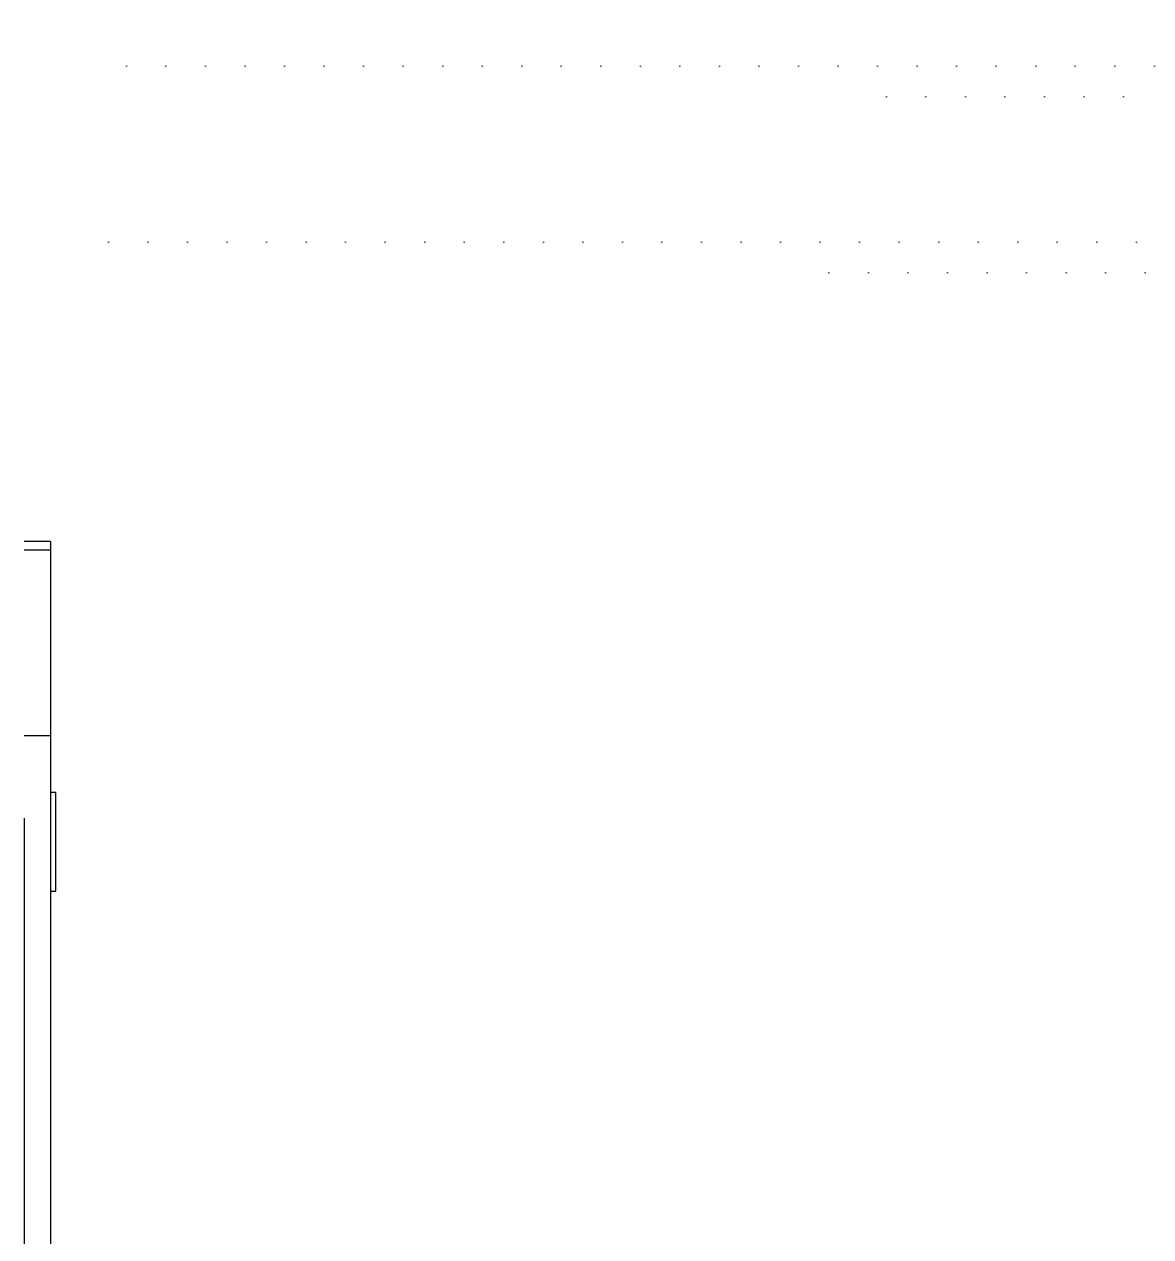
# Model space of a CAD drawing. Header units: millimetres. Extents: x 15 to 1192, y 5 to 836.
# Drawn here: x 410.8 to 538.8, y 208.6 to 346.4 of the extents above; entities that cross this region are included whole.
import ezdxf

# ---------------------------------------------------------------- set-up
doc = ezdxf.new("R2010")
doc.units = ezdxf.units.MM

msp = doc.modelspace()

# ---------------------------------------------------------------- hatches: boundary and pattern name
at = {"linetype": 'Continuous', "lineweight": 18}
h = msp.add_hatch(dxfattribs=at)
h.set_pattern_fill('ANSI31', style=0)
edge = h.paths.add_edge_path(flags=0)
edge.add_line((572.36, 346.37), (572.36, 341.61))
edge.add_ellipse((418.46, 339.87), major_axis=(-2090.98, 0), ratio=0.0008369, start_angle=265.73518, end_angle=265.77914, ccw=False)
edge.add_line((573.96, 341.61), (573.96, 346.37))
edge.add_line((573.96, 346.37), (572.36, 346.37))
h = msp.add_hatch(dxfattribs=at)
h.set_pattern_fill('ANSI31', style=0)
edge = h.paths.add_edge_path(flags=0)
edge.add_line((573.96, 321.61), (573.96, 338.12))
edge.add_ellipse((418.46, 339.87), major_axis=(-2090.98, 0), ratio=0.0008369, start_angle=94.22086, end_angle=94.26482, ccw=False)
edge.add_line((572.36, 338.12), (572.36, 321.61))
edge.add_ellipse((418.46, 319.87), major_axis=(-2090.98, 0), ratio=0.0008369, start_angle=265.73518, end_angle=265.77914, ccw=False)
h = msp.add_hatch(dxfattribs=at)
h.set_pattern_fill('ANSI31', style=0)
edge = h.paths.add_edge_path(flags=0)
edge.add_line((573.96, 313.36), (573.96, 318.12))
edge.add_ellipse((418.46, 319.87), major_axis=(-2090.98, 0), ratio=0.0008369, start_angle=94.22086, end_angle=94.26482, ccw=False)
edge.add_line((572.36, 318.12), (572.36, 313.36))
edge.add_line((572.36, 313.36), (573.96, 313.36))

# ---------------------------------------------------------------- linework, layer by layer
at = {"color": 7, "linetype": 'Continuous', "lineweight": 25}
for p, q in [((413.84, 287.59), (410.84, 287.59)), ((413.84, 286.6), (410.84, 286.6)), ((413.84, 287.59), (413.84, 286.6)), ((413.84, 286.6), (413.84, 265.53)), ((413.84, 265.53), (410.84, 265.53)), ((413.84, 265.53), (413.84, 183.48)), ((414.44, 259.07), (413.84, 259.07)), ((414.44, 255.34), (414.44, 259.07)), ((410.84, 256.16), (410.84, 183.48)), ((414.44, 247.87), (414.44, 255.34)), ((413.84, 247.87), (414.44, 247.87))]:
    msp.add_line(p, q, dxfattribs=at)

doc.saveas('drawing.dxf')
